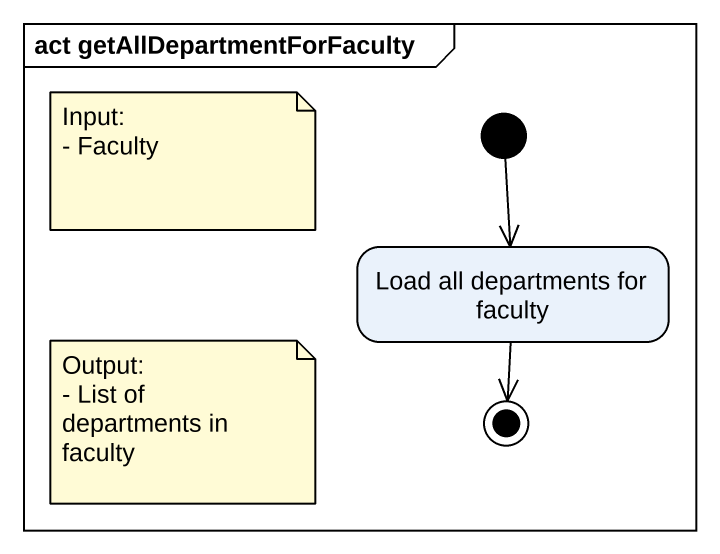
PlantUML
@startuml
mainframe act getAllDepartmentForFaculty
hide empty description
state "Load all departments for faculty" as Load_all_departments_for
[*] --> Load_all_departments_for
Load_all_departments_for --> [*]
note as N1
  Input:
  - Faculty
end note
note as N2
  Output:
  - List of departments in faculty
end note
@enduml
